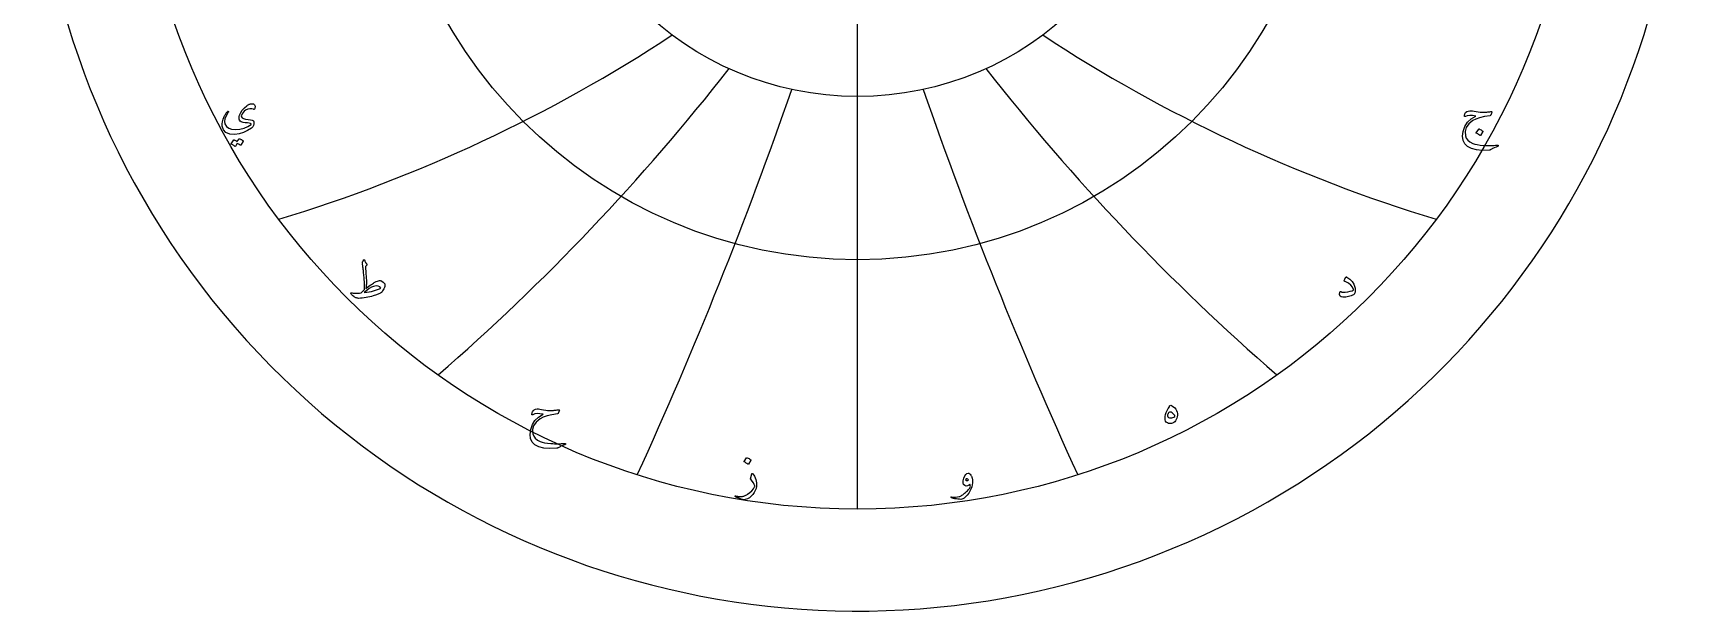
# Model space of a CAD drawing. Header units: millimetres. Extents: x -68 to 68, y -68 to 70.
# Drawn here: x -68.5 to 68.5, y -68.5 to -20.4 of the extents above; entities that cross this region are included whole.
import ezdxf

# ---------------------------------------------------------------- set-up
doc = ezdxf.new("R2010")
doc.units = ezdxf.units.MM
for name, color, linetype in [('CUT_OUTER', 1, 'Continuous'), ('ENGRAVE', 7, 'Continuous'), ('TEXT', 5, 'Continuous')]:
    doc.layers.add(name, color=color, linetype=linetype)

msp = doc.modelspace()

# ---------------------------------------------------------------- linework, layer by layer
at = {"layer": 'CUT_OUTER'}
msp.add_arc((-0.0002, -0.0002), 68.4749, 142.031029, 87.802838, dxfattribs=at)
at = {"layer": 'ENGRAVE'}
for points in [[(0, -60), (0, 60)], [(0, -60), (0, -25.7092)]]:
    msp.add_lwpolyline(points, dxfattribs=at)
for radius in [60, 39.2754, 25.7092]:
    msp.add_circle((0, 0), radius, dxfattribs=at)
for centre, radius, start, end in [((-84.6481, 84.6481), 125.9887, 286.879767, 303.348632), ((84.6481, 84.6481), 125.9887, 236.651368, 253.120233), ((-155.2111, 89.6111), 183.4753, 311.00294, 321.982183), ((155.2111, 89.6111), 183.4753, 218.017817, 228.99706), ((-345.8337, 92.6659), 360.1811, 335.421907, 340.911529), ((345.8337, 92.6659), 360.1811, 199.088471, 204.578093)]:
    msp.add_arc(centre, radius, start, end, dxfattribs=at)
at = {"layer": 'TEXT'}
for points in [[(-50.1674, -26.7716), (-50.3052, -26.7256), (-50.459, -26.7237), (-50.6288, -26.766), (-50.8146, -26.8525), (-50.9325, -26.935), (-51.0307, -27.0335), (-51.1092, -27.1479), (-51.168, -27.2783), (-51.1739, -27.3044), (-51.1744, -27.3316), (-51.1696, -27.3598), (-51.1595, -27.389), (-51.0919, -27.4801), (-50.9785, -27.5487), (-50.8194, -27.595), (-50.6144, -27.619), (-50.4122, -27.6405), (-50.2653, -27.6797), (-50.1737, -27.7363), (-50.1375, -27.8106), (-50.1336, -27.966), (-50.1642, -28.1044), (-50.2294, -28.2258), (-50.3292, -28.3301), (-50.6461, -28.5464), (-50.9838, -28.7059), (-51.3423, -28.8083), (-51.7215, -28.8538), (-52.1356, -28.8251), (-52.4454, -28.7005), (-52.6509, -28.4802), (-52.752, -28.164), (-52.7579, -27.9905), (-52.7328, -27.8021), (-52.6769, -27.5988), (-52.5902, -27.3805), (-52.56, -27.3199), (-52.529, -27.2613), (-52.4972, -27.2049), (-52.4646, -27.1506), (-52.4309, -27.0982), (-52.3959, -27.0473), (-52.3596, -26.9981), (-52.3219, -26.9505), (-52.3017, -26.9308), (-52.2836, -26.9228), (-52.2676, -26.9265), (-52.2538, -26.942), (-52.2461, -26.9611), (-52.2442, -26.9803), (-52.2482, -26.9994), (-52.2581, -27.0186), (-52.4332, -27.3007), (-52.537, -27.5551), (-52.5694, -27.7819), (-52.5306, -27.9809), (-52.4055, -28.1906), (-52.2219, -28.3386), (-51.9797, -28.4248), (-51.679, -28.4493), (-51.2936, -28.4187), (-50.9466, -28.3397), (-50.6379, -28.2122), (-50.3675, -28.0363), (-50.3512, -28.0214), (-50.3451, -28.0065), (-50.3491, -27.9916), (-50.3632, -27.9767), (-50.4204, -27.949), (-50.5197, -27.9256), (-50.661, -27.9064), (-50.8444, -27.8915), (-51.0309, -27.8686), (-51.1733, -27.8255), (-51.2715, -27.7622), (-51.3255, -27.6786), (-51.3506, -27.5804), (-51.3575, -27.4774), (-51.3463, -27.3696), (-51.317, -27.257), (-51.222, -27.0359), (-51.0903, -26.8323), (-50.9218, -26.6463), (-50.7166, -26.4778), (-50.6621, -26.4379), (-50.6091, -26.4033), (-50.5578, -26.374), (-50.508, -26.3501), (-50.4601, -26.3312), (-50.4143, -26.3171), (-50.3707, -26.3078), (-50.3292, -26.3032), (-50.1668, -26.3184), (-50.0673, -26.3895), (-50.0306, -26.5164), (-50.0566, -26.6992), (-50.0763, -26.7485), (-50.1014, -26.777), (-50.1317, -26.7847), (-50.1674, -26.7716)], [(52.686, -27.0356), (52.5838, -27.2656), (52.5745, -27.2807), (52.5636, -27.2922), (52.5511, -27.2999), (52.537, -27.3039), (52.0646, -27.3784), (51.6694, -27.47), (51.3514, -27.5785), (51.1105, -27.7041), (50.7728, -27.9796), (50.5559, -28.2822), (50.4598, -28.6119), (50.4846, -28.9688), (50.5596, -29.162), (50.6868, -29.3329), (50.8662, -29.4814), (51.0977, -29.6075), (51.2603, -29.6639), (51.4629, -29.7097), (51.7053, -29.7448), (51.9877, -29.7693), (52.1378, -29.7765), (52.2857, -29.781), (52.4316, -29.7829), (52.5753, -29.7821), (52.7163, -29.7789), (52.8542, -29.7736), (52.9889, -29.7661), (53.1203, -29.7565), (53.1512, -29.7544), (53.1757, -29.7565), (53.1938, -29.7629), (53.2055, -29.7736), (53.2119, -29.7866), (53.214, -29.8002), (53.2119, -29.8143), (53.2055, -29.8289), (53.2008, -29.8368), (53.1954, -29.8433), (53.1891, -29.8485), (53.1821, -29.8523), (53.1745, -29.8557), (53.1666, -29.8593), (53.1585, -29.8631), (53.1501, -29.8672), (53.0274, -29.9064), (52.9191, -29.9471), (52.8252, -29.9894), (52.7456, -30.0333), (52.6946, -30.065), (52.6482, -30.0919), (52.6063, -30.1139), (52.5689, -30.1312), (52.5366, -30.1445), (52.5098, -30.1547), (52.4887, -30.1616), (52.4731, -30.1653), (51.8908, -30.1869), (51.3958, -30.1451), (50.9881, -30.04), (50.6677, -29.8715), (50.4361, -29.6405), (50.2994, -29.352), (50.2573, -29.006), (50.31, -28.6026), (50.4494, -28.1962), (50.6677, -27.85), (50.9647, -27.5639), (51.3404, -27.338), (51.0743, -27.2871), (50.8423, -27.2751), (50.6443, -27.302), (50.4803, -27.3678), (50.4659, -27.3731), (50.4526, -27.3763), (50.4404, -27.3773), (50.4292, -27.3763), (50.4199, -27.3728), (50.4133, -27.3667), (50.4093, -27.3579), (50.4079, -27.3465), (50.4138, -27.2935), (50.4228, -27.2411), (50.4351, -27.1892), (50.4505, -27.1378), (50.5048, -27.038), (50.591, -26.9643), (50.7092, -26.9167), (50.8593, -26.8951), (50.9543, -26.8959), (51.0733, -26.9068), (51.2162, -26.9278), (51.383, -26.959), (51.5552, -26.9901), (51.7141, -27.0111), (51.8597, -27.0221), (51.9919, -27.0229), (52.0555, -27.0201), (52.1229, -27.0159), (52.1939, -27.0105), (52.2687, -27.0037), (52.3472, -26.9953), (52.4294, -26.9851), (52.5154, -26.973), (52.6051, -26.959), (52.6565, -26.9574), (52.6871, -26.9696), (52.6969, -26.9957), (52.686, -27.0356)], [(51.5874, -28.4152), (51.5927, -28.4099), (51.6002, -28.4067), (51.6098, -28.4057), (51.6215, -28.4067), (51.7042, -28.4403), (51.7822, -28.4812), (51.8554, -28.5297), (51.9238, -28.5856), (51.9305, -28.5941), (51.9334, -28.6026), (51.9326, -28.6111), (51.9281, -28.6196), (51.7279, -28.9432), (51.7205, -28.951), (51.7109, -28.9528), (51.6992, -28.9488), (51.6854, -28.939), (51.6734, -28.9305), (51.6545, -28.9177), (51.6287, -28.9007), (51.5959, -28.8794), (51.5557, -28.8538), (51.5076, -28.824), (51.4514, -28.79), (51.3873, -28.7516), (51.3788, -28.7452), (51.3745, -28.7389), (51.3745, -28.7325), (51.3788, -28.7261)], [(-51.3596, -29.2285), (-51.3543, -29.2232), (-51.3468, -29.22), (-51.3373, -29.219), (-51.3255, -29.22), (-51.2836, -29.2357), (-51.243, -29.253), (-51.2038, -29.2719), (-51.1659, -29.2924), (-51.129, -29.3148), (-51.0929, -29.3392), (-51.0577, -29.3659), (-51.0232, -29.3946), (-51.0166, -29.4034), (-51.0136, -29.4127), (-51.0144, -29.4225), (-51.019, -29.4329), (-51.2234, -29.7565), (-51.2289, -29.7608), (-51.2372, -29.7608), (-51.2481, -29.7565), (-51.2617, -29.748), (-51.271, -29.7402), (-51.2862, -29.7294), (-51.3072, -29.7157), (-51.3341, -29.699), (-51.3671, -29.6792), (-51.4064, -29.6559), (-51.4522, -29.6292), (-51.5044, -29.599), (-51.6662, -29.8502), (-51.6736, -29.8579), (-51.6832, -29.8598), (-51.6949, -29.8558), (-51.7088, -29.846), (-51.7207, -29.8374), (-51.7396, -29.8247), (-51.7655, -29.8076), (-51.7982, -29.7863), (-51.8384, -29.7608), (-51.8865, -29.731), (-51.9427, -29.6969), (-52.0068, -29.6586), (-52.0135, -29.6522), (-52.0164, -29.6458), (-52.0156, -29.6394), (-52.0111, -29.633), (-51.8024, -29.3222), (-51.7971, -29.3169), (-51.7897, -29.3137), (-51.7801, -29.3126), (-51.7684, -29.3137), (-51.7327, -29.3253), (-51.6981, -29.3387), (-51.6646, -29.354), (-51.6321, -29.3712), (-51.6007, -29.3899), (-51.5704, -29.41), (-51.5411, -29.4315), (-51.5129, -29.4542)], [(-41.1164, -39.5071), (-41.0962, -39.4608), (-41.0781, -39.4198), (-41.0621, -39.3842), (-41.0483, -39.3538), (-41.0369, -39.3291), (-41.0281, -39.3102), (-41.022, -39.2972), (-41.0185, -39.29), (-41.0113, -39.2807), (-41.0025, -39.274), (-40.9921, -39.27), (-40.9802, -39.2687), (-40.9703, -39.2703), (-40.9621, -39.2751), (-40.9554, -39.283), (-40.9504, -39.2942), (-40.928, -39.3485), (-40.9078, -39.3964), (-40.8897, -39.4379), (-40.8737, -39.4731), (-40.8645, -39.4885), (-40.854, -39.505), (-40.8422, -39.5226), (-40.829, -39.5412), (-40.8142, -39.5609), (-40.7976, -39.5816), (-40.7791, -39.6035), (-40.7588, -39.6264), (-40.746, -39.6495), (-40.7417, -39.6721), (-40.746, -39.6942), (-40.7588, -39.7158), (-40.8397, -39.8222), (-40.8506, -39.8395), (-40.8578, -39.8574), (-40.8612, -39.8757), (-40.8609, -39.8946), (-40.8194, -40.3633), (-40.7928, -40.743), (-40.7811, -41.0339), (-40.7843, -41.2359), (-40.7887, -41.3113), (-40.7933, -41.3801), (-40.7983, -41.4423), (-40.8035, -41.4978), (-40.8089, -41.5469), (-40.8146, -41.5899), (-40.8206, -41.6267), (-40.8269, -41.6574), (-40.6995, -41.56), (-40.5815, -41.4722), (-40.4728, -41.394), (-40.3734, -41.3253), (-40.2836, -41.266), (-40.2036, -41.2157), (-40.1335, -41.1744), (-40.0732, -41.1422), (-39.966, -41.0943), (-39.8656, -41.0571), (-39.7722, -41.0304), (-39.6857, -41.0145), (-39.6399, -41.0132), (-39.592, -41.0219), (-39.542, -41.0408), (-39.4898, -41.0698), (-39.3866, -41.143), (-39.311, -41.2135), (-39.2631, -41.2814), (-39.2429, -41.3466), (-39.2442, -41.4193), (-39.261, -41.501), (-39.2932, -41.5917), (-39.3408, -41.6915), (-39.394, -41.7897), (-39.443, -41.8714), (-39.4877, -41.9366), (-39.5282, -41.9853), (-39.6112, -42.0468), (-39.7538, -42.1163), (-39.9561, -42.1937), (-40.218, -42.2791), (-40.3639, -42.3214), (-40.5123, -42.359), (-40.6631, -42.3917), (-40.8162, -42.4196), (-40.9713, -42.4431), (-41.1276, -42.4622), (-41.2853, -42.4771), (-41.4443, -42.4878), (-41.5024, -42.4761), (-41.5577, -42.4622), (-41.61, -42.4463), (-41.6593, -42.4282), (-41.7063, -42.4079), (-41.7514, -42.3856), (-41.7947, -42.3611), (-41.836, -42.3345), (-41.9087, -42.2813), (-41.9691, -42.228), (-42.0173, -42.1748), (-42.0532, -42.1216), (-42.0729, -42.0774), (-42.0766, -42.0471), (-42.0644, -42.0306), (-42.0362, -42.0279), (-41.9565, -42.0373), (-41.8706, -42.0444), (-41.7787, -42.0491), (-41.6806, -42.0513), (-41.5764, -42.0512), (-41.4661, -42.0487), (-41.3497, -42.0437), (-41.2271, -42.0364), (-40.9461, -41.7596), (-40.9409, -41.6484), (-40.9381, -41.5361), (-40.9377, -41.4227), (-40.9397, -41.3083), (-40.9438, -41.1925), (-40.9498, -41.0752), (-40.9577, -40.9562), (-40.9674, -40.8356), (-40.9783, -40.7163), (-40.9898, -40.6009), (-41.0017, -40.4895), (-41.0142, -40.3822), (-41.0267, -40.2785), (-41.0387, -40.1783), (-41.0502, -40.0816), (-41.0611, -39.9883), (-41.0713, -39.9019), (-41.0808, -39.8259), (-41.0894, -39.7603), (-41.0973, -39.7051), (-41.1043, -39.66), (-41.1106, -39.6248), (-41.116, -39.5993), (-41.1207, -39.5838), (-41.1236, -39.5662), (-41.1239, -39.5476), (-41.1215, -39.5279), (-41.1164, -39.5071)], [(40.4266, -40.9974), (40.4435, -40.9468), (40.4602, -40.9011), (40.4765, -40.8605), (40.4926, -40.825), (40.5082, -40.7943), (40.523, -40.768), (40.5369, -40.7464), (40.5501, -40.7292), (40.5706, -40.7127), (40.5938, -40.7058), (40.6196, -40.7084), (40.648, -40.7207), (40.9001, -40.8897), (41.0941, -41.0858), (41.2301, -41.3091), (41.308, -41.5595), (41.319, -41.6311), (41.3261, -41.7011), (41.3296, -41.7695), (41.3293, -41.8363), (41.3251, -41.901), (41.3166, -41.963), (41.3038, -42.0223), (41.2868, -42.079), (41.2716, -42.1093), (41.2516, -42.1365), (41.2269, -42.1604), (41.1973, -42.1812), (41.0957, -42.231), (40.9908, -42.2738), (40.8828, -42.3097), (40.7715, -42.3387), (40.6576, -42.3614), (40.5416, -42.3781), (40.4234, -42.389), (40.3031, -42.3941), (40.1605, -42.3701), (40.0732, -42.2898), (40.0413, -42.153), (40.0647, -41.9598), (40.0727, -41.9387), (40.0838, -41.9225), (40.0982, -41.9111), (40.1158, -41.9044), (40.131, -41.9063), (40.1467, -41.9119), (40.1629, -41.9212), (40.1797, -41.9342), (40.2316, -41.9622), (40.3021, -41.9779), (40.3912, -41.9813), (40.499, -41.9725), (40.7329, -41.9385), (40.9238, -41.9002), (41.0715, -41.8576), (41.176, -41.8107), (41.1814, -41.8044), (41.1846, -41.7937), (41.1856, -41.7788), (41.1846, -41.7596), (41.1124, -41.5584), (40.9727, -41.3807), (40.7654, -41.2263), (40.4905, -41.0954), (40.4546, -41.0765), (40.4319, -41.0539), (40.4226, -41.0275), (40.4266, -40.9974)], [(-40.2052, -41.4999), (-40.3699, -41.5683), (-40.5533, -41.6755), (-40.7553, -41.8217), (-40.9759, -42.0066), (-40.7621, -41.9801), (-40.5592, -41.9475), (-40.3671, -41.9088), (-40.186, -41.864), (-40.0161, -41.8135), (-39.8576, -41.758), (-39.7106, -41.6975), (-39.575, -41.6319), (-39.6671, -41.5183), (-39.8028, -41.4584), (-39.9822, -41.4523), (-40.2052, -41.4999)], [(-24.7666, -51.8207), (-24.8688, -52.0506), (-24.8781, -52.0658), (-24.8891, -52.0772), (-24.9016, -52.0849), (-24.9157, -52.0889), (-25.388, -52.1635), (-25.7832, -52.255), (-26.1013, -52.3636), (-26.3421, -52.4892), (-26.6798, -52.7646), (-26.8967, -53.0672), (-26.9928, -53.397), (-26.9681, -53.7538), (-26.893, -53.947), (-26.7658, -54.1179), (-26.5864, -54.2664), (-26.3549, -54.3925), (-26.1923, -54.449), (-25.9898, -54.4947), (-25.7473, -54.5299), (-25.465, -54.5544), (-25.3149, -54.5615), (-25.1669, -54.5661), (-25.0211, -54.5679), (-24.8773, -54.5671), (-24.7363, -54.5639), (-24.5984, -54.5586), (-24.4638, -54.5512), (-24.3323, -54.5416), (-24.3014, -54.5395), (-24.277, -54.5416), (-24.2589, -54.548), (-24.2471, -54.5586), (-24.2408, -54.5717), (-24.2386, -54.5852), (-24.2408, -54.5993), (-24.2471, -54.614), (-24.2518, -54.6218), (-24.2573, -54.6283), (-24.2635, -54.6335), (-24.2706, -54.6374), (-24.2782, -54.6407), (-24.286, -54.6443), (-24.2941, -54.6482), (-24.3025, -54.6523), (-24.4252, -54.6914), (-24.5335, -54.7321), (-24.6274, -54.7744), (-24.707, -54.8184), (-24.758, -54.85), (-24.8044, -54.8769), (-24.8463, -54.899), (-24.8837, -54.9163), (-24.9161, -54.9296), (-24.9428, -54.9397), (-24.964, -54.9466), (-24.9795, -54.9504), (-25.5618, -54.9719), (-26.0568, -54.9301), (-26.4645, -54.825), (-26.785, -54.6565), (-27.0165, -54.4255), (-27.1533, -54.1371), (-27.1953, -53.7911), (-27.1426, -53.3876), (-27.0032, -52.9813), (-26.785, -52.635), (-26.488, -52.3489), (-26.1122, -52.123), (-26.3783, -52.0722), (-26.6104, -52.0602), (-26.8084, -52.0871), (-26.9723, -52.1528), (-26.9867, -52.1581), (-27, -52.1613), (-27.0122, -52.1624), (-27.0234, -52.1613), (-27.0327, -52.1579), (-27.0394, -52.1517), (-27.0434, -52.143), (-27.0447, -52.1315), (-27.0388, -52.0786), (-27.0298, -52.0261), (-27.0176, -51.9742), (-27.0021, -51.9229), (-26.9478, -51.8231), (-26.8616, -51.7494), (-26.7434, -51.7017), (-26.5933, -51.6802), (-26.4983, -51.681), (-26.3794, -51.6919), (-26.2365, -51.7129), (-26.0696, -51.744), (-25.8974, -51.7752), (-25.7385, -51.7962), (-25.593, -51.8071), (-25.4607, -51.8079), (-25.3971, -51.8051), (-25.3298, -51.801), (-25.2587, -51.7955), (-25.1839, -51.7887), (-25.1054, -51.7804), (-25.0232, -51.7701), (-24.9372, -51.758), (-24.8475, -51.744), (-24.7962, -51.7424), (-24.7656, -51.7547), (-24.7557, -51.7808), (-24.7666, -51.8207)], [(25.9419, -51.3949), (25.9783, -51.3781), (26.0196, -51.3746), (26.0656, -51.3845), (26.1164, -51.4076), (26.2428, -51.4923), (26.3496, -51.5886), (26.4366, -51.6967), (26.5039, -51.8164), (26.5505, -51.9412), (26.5752, -52.0687), (26.5782, -52.1988), (26.5593, -52.3316), (26.5249, -52.4527), (26.4773, -52.5605), (26.4164, -52.655), (26.3421, -52.7362), (26.2583, -52.8014), (26.1686, -52.8479), (26.0731, -52.8759), (25.9717, -52.8852), (25.8391, -52.8756), (25.7311, -52.8384), (25.6475, -52.7734), (25.5884, -52.6808), (25.553, -52.5682), (25.5405, -52.4392), (25.5509, -52.2936), (25.5842, -52.1315), (25.6382, -51.9633), (25.7109, -51.8036), (25.8021, -51.6525), (25.9121, -51.5098), (25.9158, -51.5032), (25.9184, -51.4917), (25.92, -51.4755), (25.9206, -51.4545), (25.9219, -51.4316), (25.9259, -51.414), (25.9325, -51.4018), (25.9419, -51.3949)], [(26.3464, -52.3104), (26.3642, -52.288), (26.3666, -52.2593), (26.3536, -52.2241), (26.3251, -52.1826), (26.2263, -52.0751), (26.1303, -51.9995), (26.0369, -51.9559), (25.9461, -51.9442), (25.903, -51.9519), (25.8631, -51.975), (25.8264, -52.0136), (25.7928, -52.0676), (25.7659, -52.1259), (25.7492, -52.1773), (25.7425, -52.2217), (25.746, -52.2593), (25.7758, -52.3282), (25.8269, -52.3774), (25.8993, -52.407), (25.993, -52.4168), (26.0965, -52.4102), (26.1899, -52.3902), (26.2732, -52.3569), (26.3464, -52.3104)], [(-9.2057, -55.7381), (-9.2004, -55.7328), (-9.1929, -55.7296), (-9.1834, -55.7285), (-9.1716, -55.7296), (-9.0889, -55.7631), (-9.0109, -55.8041), (-8.9377, -55.8525), (-8.8693, -55.9084), (-8.8627, -55.9169), (-8.8597, -55.9254), (-8.8605, -55.934), (-8.8651, -55.9425), (-9.0652, -56.2661), (-9.0726, -56.2738), (-9.0822, -56.2757), (-9.0939, -56.2717), (-9.1078, -56.2618), (-9.1197, -56.2533), (-9.1386, -56.2405), (-9.1645, -56.2235), (-9.1972, -56.2022), (-9.2374, -56.1767), (-9.2855, -56.1469), (-9.3417, -56.1128), (-9.4058, -56.0745), (-9.4144, -56.0681), (-9.4186, -56.0617), (-9.4186, -56.0553), (-9.4144, -56.0489)], [(-8.7714, -57.0623), (-8.769, -57.0546), (-8.7661, -57.0485), (-8.7626, -57.044), (-8.7586, -57.0411), (-8.7466, -57.04), (-8.732, -57.0453), (-8.7147, -57.057), (-8.6947, -57.0751), (-8.617, -57.1675), (-8.55, -57.2742), (-8.4935, -57.3953), (-8.4478, -57.5307), (-8.4121, -57.6766), (-8.3903, -57.8203), (-8.3823, -57.9619), (-8.3882, -58.1013), (-8.426, -58.2849), (-8.4882, -58.4611), (-8.575, -58.6298), (-8.6862, -58.7911), (-8.8193, -58.9372), (-8.9715, -59.0562), (-9.1429, -59.148), (-9.3335, -59.2127), (-9.3845, -59.2236), (-9.4356, -59.2265), (-9.4867, -59.2214), (-9.5378, -59.2084), (-9.6556, -59.1673), (-9.7619, -59.1291), (-9.8568, -59.0938), (-9.9402, -59.0615), (-10.0119, -59.0321), (-10.0717, -59.0056), (-10.1195, -58.9821), (-10.1553, -58.9614), (-10.1627, -58.9551), (-10.168, -58.9487), (-10.1712, -58.9423), (-10.1723, -58.9359), (-10.1715, -58.9276), (-10.1691, -58.9199), (-10.1651, -58.9127), (-10.1595, -58.9061), (-10.1523, -58.901), (-10.1435, -58.8986), (-10.1332, -58.8989), (-10.1212, -58.9018), (-10.0483, -58.9214), (-9.9785, -58.9375), (-9.912, -58.9501), (-9.8487, -58.9593), (-9.788, -58.965), (-9.7295, -58.9673), (-9.673, -58.9661), (-9.6187, -58.9614), (-9.5646, -58.9528), (-9.5086, -58.9396), (-9.4507, -58.9219), (-9.3909, -58.8997), (-9.3293, -58.8727), (-9.2659, -58.8406), (-9.2005, -58.8035), (-9.1333, -58.7613), (-8.9446, -58.6256), (-8.7831, -58.4781), (-8.6487, -58.319), (-8.5415, -58.1481), (-8.5345, -58.1343), (-8.5308, -58.1183), (-8.5303, -58.1002), (-8.5329, -58.08), (-8.5776, -57.9605), (-8.6479, -57.8277), (-8.7437, -57.6816), (-8.8651, -57.5222), (-8.8704, -57.5121), (-8.8736, -57.5031), (-8.8746, -57.4951), (-8.8736, -57.4881)], [(8.8374, -57.4243), (8.9151, -57.2438), (8.9992, -57.1156), (9.0897, -57.0395), (9.1865, -57.0155), (9.2472, -57.0261), (9.3058, -57.0581), (9.3622, -57.1113), (9.4165, -57.1858), (9.4426, -57.2289), (9.4655, -57.2731), (9.4851, -57.3184), (9.5016, -57.3647), (9.5157, -57.4123), (9.5283, -57.4615), (9.5392, -57.5124), (9.5485, -57.5648), (9.5573, -57.6816), (9.5495, -57.8192), (9.5253, -57.9776), (9.4846, -58.1567), (9.4245, -58.3422), (9.342, -58.5197), (9.2371, -58.6892), (9.1099, -58.8507), (8.9766, -58.9915), (8.8576, -59.0945), (8.753, -59.1597), (8.6628, -59.1871), (8.5707, -59.1919), (8.4648, -59.1892), (8.345, -59.1791), (8.2115, -59.1616), (8.1437, -59.1505), (8.081, -59.1387), (8.0234, -59.126), (7.9709, -59.1126), (7.9231, -59.0989), (7.8799, -59.0855), (7.8411, -59.0723), (7.8069, -59.0594), (7.7867, -59.0482), (7.7729, -59.036), (7.7654, -59.0226), (7.7644, -59.0083), (7.771, -58.9939), (7.7825, -58.9849), (7.7987, -58.9811), (7.8197, -58.9827), (7.9839, -58.9987), (8.1444, -58.9998), (8.3011, -58.9859), (8.4542, -58.9572), (8.5014, -58.9425), (8.5537, -58.9199), (8.611, -58.8893), (8.6735, -58.8507), (8.7409, -58.8042), (8.8134, -58.7496), (8.891, -58.6871), (8.9736, -58.6165), (9.0545, -58.5436), (9.1269, -58.4739), (9.1908, -58.4074), (9.2462, -58.344), (9.2927, -58.2836), (9.3303, -58.2259), (9.3587, -58.1708), (9.3782, -58.1183), (9.367, -58.039), (9.3547, -57.98), (9.3414, -57.9411), (9.3271, -57.9225), (9.2406, -58.0244), (9.1429, -58.079), (9.0341, -58.0861), (8.914, -58.046), (8.815, -57.9592), (8.7693, -57.8267), (8.7767, -57.6484), (8.8374, -57.4243)], [(9.2249, -57.5818), (9.1621, -57.5057), (9.0971, -57.4775), (9.0301, -57.4972), (8.9609, -57.5648), (9.0173, -57.6106), (9.0801, -57.6287), (9.1493, -57.6191), (9.2249, -57.5818)]]:
    msp.add_lwpolyline(points, close=True, dxfattribs=at)

doc.saveas('drawing.dxf')
